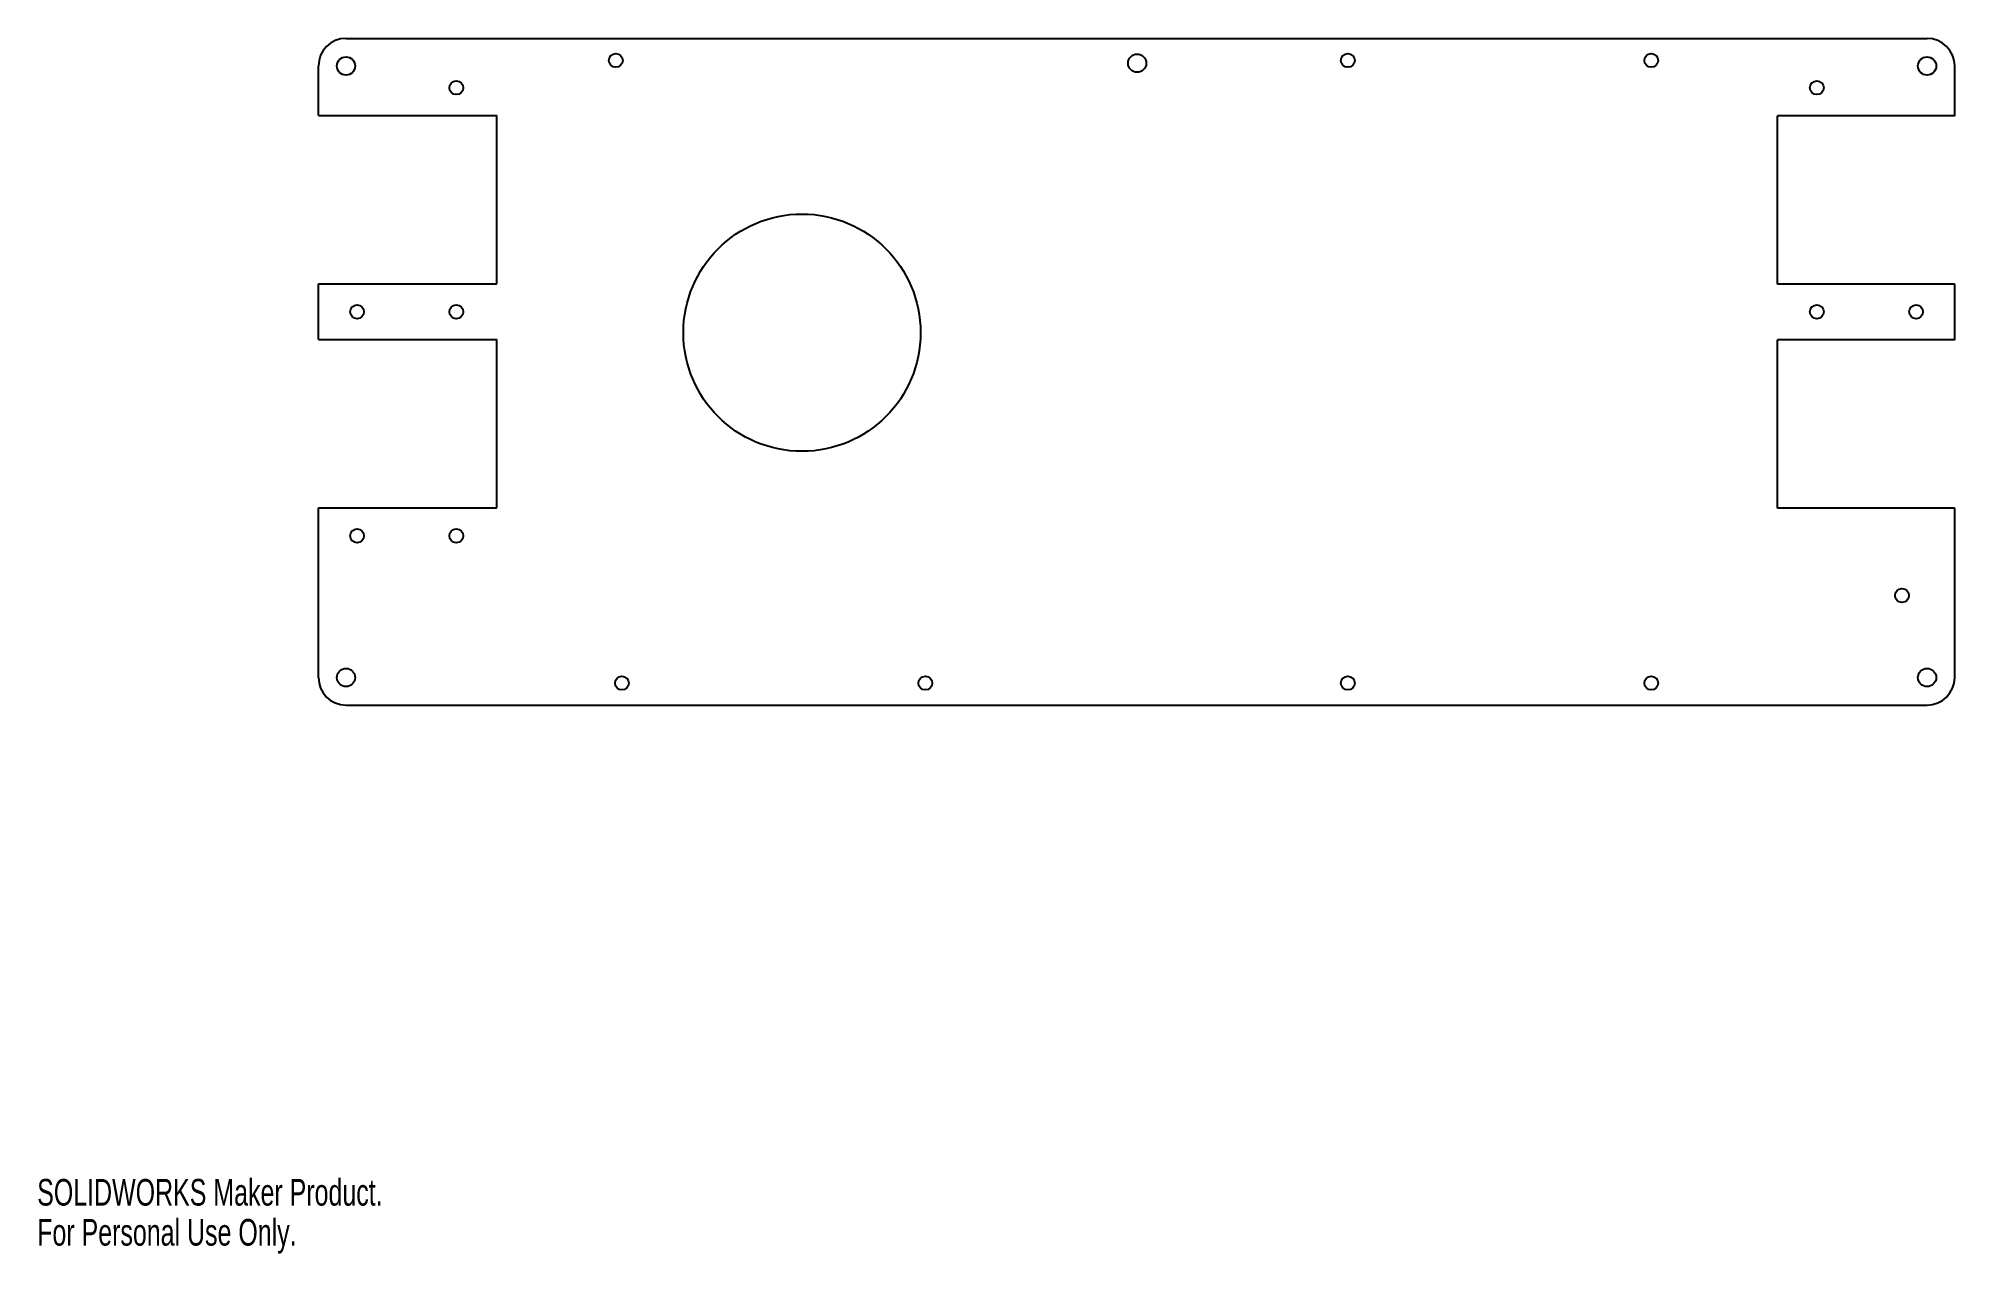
# Model space of a CAD drawing. Header units: millimetres. Extents: x 0 to 348, y 0 to 220.
import ezdxf

# ---------------------------------------------------------------- set-up
doc = ezdxf.new("R2010")
doc.units = ezdxf.units.MM
doc.styles.add('SLDTEXTSTYLE0', font='TXT', dxfattribs={"width": 0.7})

msp = doc.modelspace()

# ---------------------------------------------------------------- linework, layer by layer
at = {"color": 7, "linetype": 'Continuous', "lineweight": 25}
for p, q in [((55.98, 220.18), (342.55, 220.18)), ((50.98, 206.18), (50.98, 215.18)), ((347.55, 206.13), (347.55, 215.18)), ((50.98, 206.18), (83.32, 206.18)), ((83.32, 175.68), (83.32, 206.18)), ((315.42, 175.63), (315.42, 206.13)), ((347.55, 206.13), (315.42, 206.13)), ((50.98, 175.68), (83.32, 175.68)), ((50.98, 165.58), (50.98, 175.68)), ((347.55, 175.63), (315.42, 175.63)), ((347.55, 165.53), (347.55, 175.63)), ((50.98, 165.58), (83.32, 165.58)), ((83.32, 135.08), (83.32, 165.58)), ((315.42, 135.03), (315.42, 165.53)), ((347.55, 165.53), (315.42, 165.53)), ((50.98, 135.08), (83.32, 135.08)), ((50.98, 104.35), (50.98, 135.08)), ((347.55, 135.03), (315.42, 135.03)), ((347.55, 104.35), (347.55, 135.03)), ((55.98, 99.35), (342.55, 99.35))]:
    msp.add_line(p, q, dxfattribs=at)
for centre, radius in [((55.98, 215.18), 1.65), ((104.87, 216.18), 1.25), ((199.37, 215.68), 1.65), ((237.55, 216.18), 1.25), ((292.55, 216.18), 1.25), ((342.55, 215.18), 1.65), ((75.97, 211.23), 1.25), ((322.56, 211.23), 1.25), ((138.62, 166.84), 21.5), ((57.98, 170.63), 1.25), ((75.97, 170.63), 1.25), ((322.56, 170.63), 1.25), ((340.55, 170.63), 1.25), ((57.98, 130.03), 1.25), ((75.97, 130.03), 1.25), ((338, 119.22), 1.25), ((55.98, 104.35), 1.65), ((105.98, 103.35), 1.25), ((160.98, 103.35), 1.25), ((237.55, 103.35), 1.25), ((292.55, 103.35), 1.25), ((342.55, 104.35), 1.65)]:
    msp.add_circle(centre, radius, dxfattribs=at)
for centre, start, end in [((55.98, 215.18), 90, 180), ((342.55, 215.18), 0, 90), ((55.98, 104.35), 180, 270), ((342.55, 104.35), 270, 0)]:
    msp.add_arc(centre, 5, start, end, dxfattribs=at)

# ---------------------------------------------------------------- texts
at = {"color": 7, "linetype": 'Continuous', "char_height": 4.8336, "attachment_point": 1, "style": 'SLDTEXTSTYLE0'}
for s, insert in [('SOLIDWORKS Maker Product.', (0, 13.48)), ('For Personal Use Only.', (0, 6.23))]:
    msp.add_mtext(s, dxfattribs=dict(at, insert=insert))

doc.saveas('drawing.dxf')
